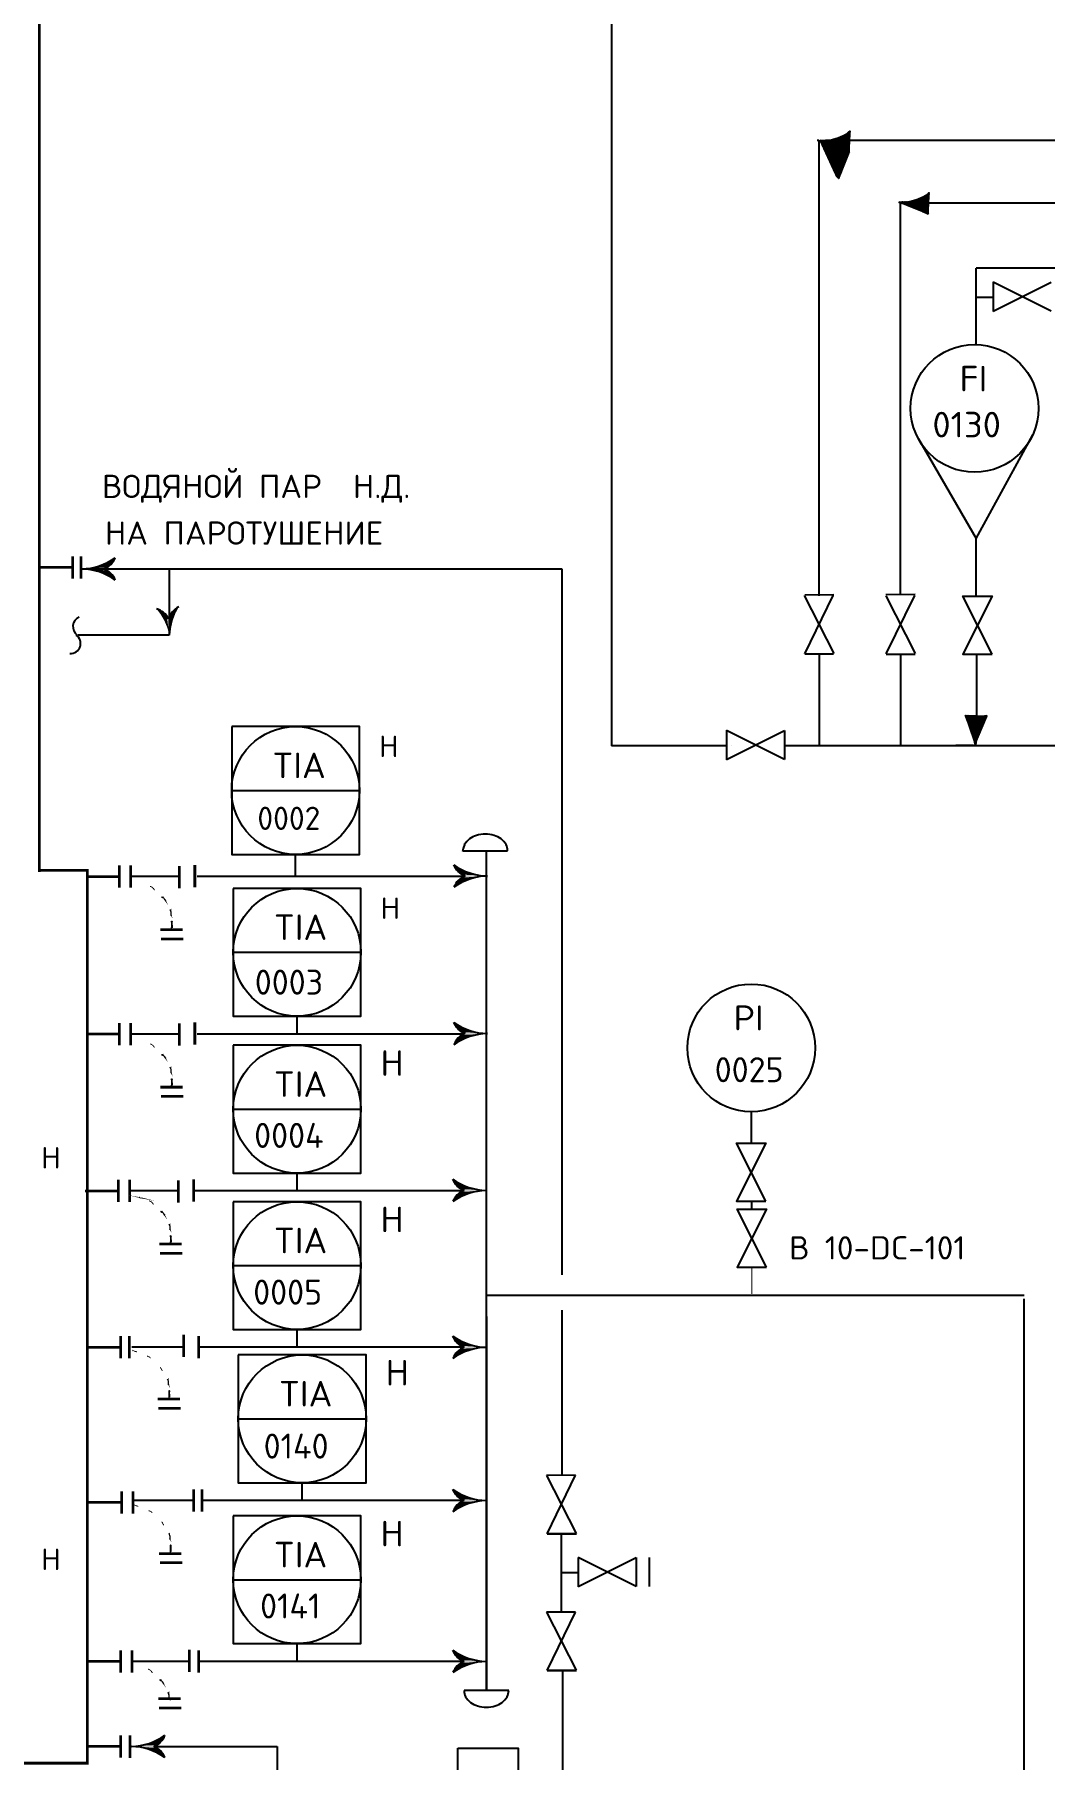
# Model space of a CAD drawing. Extents: x 270 to 589, y 86 to 206.
# Drawn here: x 318.61 to 324.26, y 95.84 to 105.5 of the extents above; entities that cross this region are included whole.
import ezdxf
from ezdxf.enums import TextEntityAlignment as Align

# ---------------------------------------------------------------- set-up
doc = ezdxf.new("R2010")
doc.units = 0
doc.header["$MEASUREMENT"] = 0
doc.linetypes.add('DASH', pattern=[0.15625, 0.09375, -0.0625])
doc.layers.get('0').update_dxf_attribs({"linetype": 'CONTINUOUS'})
for name, color, linetype in [('IN-ATTRIBS', 7, 'CONTINUOUS'), ('IN-EQUIPMENT', 7, 'CONTINUOUS'), ('IN-INST-TAP', 7, 'CONTINUOUS'), ('IN-MAJ-PROC', 3, 'CONTINUOUS'), ('IN-MIN-PROC', 7, 'CONTINUOUS')]:
    doc.layers.add(name, color=color, linetype=linetype)
doc.styles.add('S1', font='SIMPLEX.shx')
doc.styles.add('SIMPLEX', font='SIMPLEX')
pattern_1 = [(45, (252.38476198, 83.47014325), (-8.838834765e-05, 8.838834765e-05), [])]
pattern_2 = [(41.7724688, (301.40620764, 34.19282245), (8.327177307e-05, -9.322452365e-05), [])]
pattern_3 = [(41.7724688, (300.9640064, 34.53727237), (8.327177307e-05, -9.322452365e-05), [])]

msp = doc.modelspace()

# ---------------------------------------------------------------- hatches: boundary and pattern name
at = {"linetype": 'CONTINUOUS'}
h = msp.add_hatch(dxfattribs=at)
h.set_pattern_fill('ANSI31', color=5, scale=0.001, style=0)
h.set_pattern_definition(pattern_3)
edge = h.paths.add_edge_path()
edge.add_line((323.0076, 104.9019), (323.0285, 104.903))
edge.add_arc((323.0753, 105.0012), 0.1114, 289.52795, 336.27833)
edge.add_line((323.1716, 104.8359), (323.1405, 104.8526))
edge.add_line((323.1169, 104.8957), (323.13, 104.9047))
edge.add_line((323.1642, 104.849), (323.1716, 104.8359))
edge.add_line((323.1131, 104.6895), (323.1016, 104.6976))
edge.add_line((323.0281, 104.8963), (323.0076, 104.9019))
h = msp.add_hatch(dxfattribs=at)
h.set_pattern_fill('ANSI31', color=5, scale=0.001, style=0)
h.set_pattern_definition(pattern_3)
edge = h.paths.add_edge_path()
edge.add_line((323.1131, 104.6895), (323.1016, 104.6976))
edge.add_line((323.0281, 104.8963), (323.0076, 104.9019))
edge.add_line((323.1169, 104.8957), (323.13, 104.9047))
edge.add_arc((323.0753, 105.0012), 0.1114, 289.52795, 336.27833)
edge.add_line((323.1716, 104.8359), (323.1405, 104.8526))
h.paths.add_polyline_path([(323.0277, 104.9026), (323.1291, 104.9036), (323.1443, 104.9137), (323.0673, 104.9093)], flags=25)
h.paths.add_polyline_path([(323.0275, 104.896), (323.1285, 104.8876), (323.1429, 104.8765), (323.0664, 104.8865)], flags=24)
h.paths.add_polyline_path([(323.104, 104.8724), (323.1553, 104.8632), (323.1653, 104.848), (323.1396, 104.854)], flags=25)
h = msp.add_hatch(dxfattribs=at)
h.set_pattern_fill('ANSI31', color=5, scale=0.001, style=0)
h.set_pattern_definition(pattern_3)
edge = h.paths.add_edge_path()
edge.add_line((323.1169, 104.8957), (323.13, 104.9047))
edge.add_line((323.1131, 104.6895), (323.1016, 104.6976))
edge.add_line((323.0076, 104.9019), (323.0285, 104.903))
edge.add_line((323.0281, 104.8963), (323.0076, 104.9019))
edge.add_line((323.1716, 104.8359), (323.1405, 104.8526))
edge.add_line((323.1642, 104.849), (323.1716, 104.8359))
edge.add_arc((323.0753, 105.0012), 0.1114, 289.52795, 336.27833)
h.paths.add_polyline_path([(323.0277, 104.9026), (323.1291, 104.9036), (323.1443, 104.9137), (323.0673, 104.9093)], flags=25)
h.paths.add_polyline_path([(323.0275, 104.896), (323.1285, 104.8876), (323.1429, 104.8765), (323.0664, 104.8865)], flags=24)
h.paths.add_polyline_path([(323.1057, 104.9205), (323.1576, 104.926), (323.1687, 104.9404), (323.1426, 104.9363)], flags=24)
h.paths.add_polyline_path([(323.104, 104.8724), (323.1553, 104.8632), (323.1653, 104.848), (323.1396, 104.854)], flags=25)
h.paths.add_polyline_path([(323.0664, 104.8865), (323.1429, 104.8765), (323.1553, 104.8632), (323.104, 104.8724)], flags=25)
h.paths.add_polyline_path([(323.0673, 104.9093), (323.1443, 104.9137), (323.1576, 104.926), (323.1057, 104.9205)], flags=24)
h.paths.add_polyline_path([(323.1426, 104.9363), (323.1687, 104.9404), (323.1773, 104.9564)], flags=24)
h = msp.add_hatch(dxfattribs=at)
h.set_pattern_fill('ANSI31', color=5, scale=0.001, style=0)
h.set_pattern_definition(pattern_2)
edge = h.paths.add_edge_path()
edge.add_line((323.5591, 104.5513), (323.5722, 104.5602))
edge.add_line((323.5705, 104.5432), (323.5591, 104.5513))
edge.add_line((323.4498, 104.5575), (323.4707, 104.5585))
edge.add_line((323.4703, 104.5518), (323.4498, 104.5575))
edge.add_line((323.6138, 104.4915), (323.5827, 104.5082))
edge.add_line((323.6064, 104.5046), (323.6138, 104.4915))
edge.add_arc((323.5175, 104.6567), 0.1114, 289.52795, 336.27833)
h.paths.add_polyline_path([(323.4699, 104.5582), (323.5713, 104.5592), (323.5865, 104.5692), (323.5095, 104.5648)], flags=25)
h.paths.add_polyline_path([(323.4697, 104.5515), (323.5707, 104.5431), (323.5851, 104.532), (323.5086, 104.5421)], flags=24)
h.paths.add_polyline_path([(323.5479, 104.5761), (323.5998, 104.5816), (323.6109, 104.596), (323.5848, 104.5919)], flags=24)
h.paths.add_polyline_path([(323.5462, 104.528), (323.5975, 104.5187), (323.6075, 104.5036), (323.5818, 104.5096)], flags=25)
h.paths.add_polyline_path([(323.5086, 104.5421), (323.5851, 104.532), (323.5975, 104.5187), (323.5462, 104.528)], flags=25)
h.paths.add_polyline_path([(323.5095, 104.5648), (323.5865, 104.5692), (323.5998, 104.5816), (323.5479, 104.5761)], flags=24)
h.paths.add_polyline_path([(323.5848, 104.5919), (323.6109, 104.596), (323.6195, 104.6119)], flags=24)
h = msp.add_hatch(dxfattribs=at)
h.set_pattern_fill('ANSI31', color=5, scale=0.001, style=0)
h.set_pattern_definition(pattern_2)
edge = h.paths.add_edge_path()
edge.add_line((323.5705, 104.5432), (323.5591, 104.5513))
edge.add_line((323.4703, 104.5518), (323.4498, 104.5575))
edge.add_line((323.5591, 104.5513), (323.5722, 104.5602))
edge.add_arc((323.5175, 104.6567), 0.1114, 289.52795, 336.27833)
edge.add_line((323.6138, 104.4915), (323.5827, 104.5082))
h.paths.add_polyline_path([(323.4699, 104.5582), (323.5713, 104.5592), (323.5865, 104.5692), (323.5095, 104.5648)], flags=25)
h.paths.add_polyline_path([(323.4697, 104.5515), (323.5707, 104.5431), (323.5851, 104.532), (323.5086, 104.5421)], flags=24)
h.paths.add_polyline_path([(323.5462, 104.528), (323.5975, 104.5187), (323.6075, 104.5036), (323.5818, 104.5096)], flags=25)
h = msp.add_hatch(dxfattribs=at)
h.set_pattern_fill('ANSI31', color=5, scale=0.001, style=0)
h.set_pattern_definition(pattern_2)
edge = h.paths.add_edge_path()
edge.add_line((323.4498, 104.5575), (323.4707, 104.5585))
edge.add_arc((323.5175, 104.6567), 0.1114, 289.52795, 336.27833)
edge.add_line((323.6138, 104.4915), (323.5827, 104.5082))
edge.add_line((323.5591, 104.5513), (323.5722, 104.5602))
edge.add_line((323.6064, 104.5046), (323.6138, 104.4915))
edge.add_line((323.5705, 104.5432), (323.5591, 104.5513))
edge.add_line((323.4703, 104.5518), (323.4498, 104.5575))
h = msp.add_hatch(dxfattribs=at)
h.set_pattern_fill('ANSI31', color=5, scale=0.001, style=0)
h.set_pattern_definition(pattern_1)
edge = h.paths.add_edge_path()
edge.add_line((323.8789, 101.5171), (323.8811, 101.538))
edge.add_arc((323.9818, 101.5792), 0.1114, 110.49414, 157.24452)
edge.add_line((323.8222, 101.6847), (323.8371, 101.6526))
edge.add_line((323.8789, 101.6266), (323.8885, 101.6392))
edge.add_line((323.8349, 101.6765), (323.8222, 101.6847))
edge.add_line((323.8714, 101.6385), (323.8789, 101.6266))
edge.add_line((323.8744, 101.538), (323.8789, 101.5171))
h = msp.add_hatch(dxfattribs=at)
h.set_pattern_fill('ANSI31', color=5, scale=0.001, style=0)
h.set_pattern_definition(pattern_1)
edge = h.paths.add_edge_path()
edge.add_line((323.8714, 101.6385), (323.8789, 101.6266))
edge.add_line((323.8744, 101.538), (323.8789, 101.5171))
edge.add_line((323.8789, 101.6266), (323.8885, 101.6392))
edge.add_arc((323.9818, 101.5792), 0.1114, 110.49414, 157.24452)
edge.add_line((323.8222, 101.6847), (323.8371, 101.6526))
h.paths.add_polyline_path([(323.8807, 101.5372), (323.8874, 101.6384), (323.8983, 101.6529), (323.8896, 101.5763)], flags=25)
h.paths.add_polyline_path([(323.8741, 101.5373), (323.8714, 101.6387), (323.8611, 101.6537), (323.8668, 101.5768)], flags=24)
h.paths.add_polyline_path([(323.8549, 101.615), (323.8485, 101.6668), (323.8339, 101.6776), (323.8385, 101.6516)], flags=25)
h = msp.add_hatch(dxfattribs=at)
h.set_pattern_fill('ANSI31', color=5, scale=0.001, style=0)
h.set_pattern_definition(pattern_1)
edge = h.paths.add_edge_path()
edge.add_line((323.8789, 101.6266), (323.8885, 101.6392))
edge.add_line((323.8714, 101.6385), (323.8789, 101.6266))
edge.add_line((323.8789, 101.5171), (323.8811, 101.538))
edge.add_line((323.8744, 101.538), (323.8789, 101.5171))
edge.add_line((323.8222, 101.6847), (323.8371, 101.6526))
edge.add_line((323.8349, 101.6765), (323.8222, 101.6847))
edge.add_arc((323.9818, 101.5792), 0.1114, 110.49414, 157.24452)
h.paths.add_polyline_path([(323.8807, 101.5372), (323.8874, 101.6384), (323.8983, 101.6529), (323.8896, 101.5763)], flags=24)
h.paths.add_polyline_path([(323.8741, 101.5373), (323.8714, 101.6387), (323.8611, 101.6537), (323.8668, 101.5768)], flags=25)
h.paths.add_polyline_path([(323.903, 101.6141), (323.9114, 101.6655), (323.9264, 101.6758), (323.9208, 101.65)], flags=25)
h.paths.add_polyline_path([(323.8549, 101.615), (323.8485, 101.6668), (323.8339, 101.6776), (323.8385, 101.6516)], flags=25)
h.paths.add_polyline_path([(323.8668, 101.5768), (323.8611, 101.6537), (323.8485, 101.6668), (323.8549, 101.615)], flags=25)
h.paths.add_polyline_path([(323.8896, 101.5763), (323.8983, 101.6529), (323.9114, 101.6655), (323.903, 101.6141)], flags=25)
h.paths.add_polyline_path([(323.9208, 101.65), (323.9264, 101.6758), (323.9428, 101.6835)], flags=25)

# ---------------------------------------------------------------- linework, layer by layer
at = {"color": 5, "linetype": 'CONTINUOUS'}
for p, q in [((322.9913, 104.904), (323.0022, 104.904)), ((323.0038, 104.5028), (323.0038, 104.904)), ((323.0076, 104.9019), (323.0285, 104.903)), ((323.0281, 104.8963), (323.0076, 104.9019)), ((323.038, 104.904), (327.7617, 104.904)), ((323.1203, 104.8957), (323.1088, 104.9038)), ((323.1169, 104.8957), (323.13, 104.9047)), ((323.1716, 104.8359), (323.1405, 104.8526)), ((323.1642, 104.849), (323.1716, 104.8359)), ((323.4498, 104.5575), (323.4707, 104.5585)), ((323.4703, 104.5518), (323.4498, 104.5575)), ((323.4583, 103.5142), (323.4583, 104.5526)), ((323.494, 104.5526), (327.8453, 104.5526)), ((323.5591, 104.5513), (323.5722, 104.5602)), ((323.5705, 104.5432), (323.5591, 104.5513)), ((323.0038, 103.4768), (323.0038, 104.5028)), ((323.6138, 104.4915), (323.5827, 104.5082)), ((323.6064, 104.5046), (323.6138, 104.4915)), ((323.8809, 104.1894), (323.8976, 104.1894)), ((323.8809, 103.7609), (323.8809, 104.1887)), ((323.8976, 104.1894), (327.8453, 104.1894)), ((323.9737, 104.024), (323.8809, 104.024)), ((323.0038, 102.3538), (323.0038, 103.4768)), ((323.4583, 102.3581), (323.4583, 103.5142)), ((323.8813, 102.3554), (323.8813, 102.6754)), ((318.8772, 102.5051), (321.5632, 102.5051)), ((321.5632, 102.5051), (321.5632, 98.5545)), ((319.366, 102.4994), (319.366, 102.1353)), ((319.366, 102.1353), (318.857, 102.1353)), ((323.003, 102.0294), (323.003, 101.515)), ((323.4589, 102.0286), (323.4589, 101.515)), ((323.8851, 101.6242), (323.8851, 102.0286)), ((323.8222, 101.6847), (323.8371, 101.6526)), ((323.8349, 101.6765), (323.8222, 101.6847)), ((323.8714, 101.6385), (323.8789, 101.6266)), ((323.8789, 101.6266), (323.8885, 101.6392)), ((323.8744, 101.538), (323.8789, 101.5171)), ((323.8789, 101.5171), (323.8811, 101.538)), ((322.4845, 101.515), (321.8408, 101.515)), ((322.5143, 101.515), (322.5137, 101.515)), ((326.5141, 101.515), (322.8094, 101.515)), ((323.8671, 101.5162), (323.7681, 101.5162)), ((321.5632, 98.3576), (321.5632, 97.4328)), ((321.5595, 97.1079), (321.5592, 96.6679)), ((321.6521, 96.8879), (321.5593, 96.8879)), ((321.5662, 96.3429), (321.5662, 95.1566)), ((319.9709, 95.9169), (319.9709, 94.8964))]:
    msp.add_line(p, q, dxfattribs=at)
at = {"color": 2, "linetype": 'CONTINUOUS'}
for p, q in [((323.976, 104.1109), (323.976, 103.9451)), ((322.9223, 102.0294), (323.0831, 102.0294)), ((323.3787, 102.0286), (323.5395, 102.0286)), ((322.4845, 101.603), (322.4845, 101.4373)), ((321.4817, 97.1069), (321.6448, 97.1069)), ((321.6544, 96.9747), (321.6544, 96.809)), ((321.4817, 96.3419), (321.6448, 96.3419))]:
    msp.add_line(p, q, dxfattribs=at)
at = {"color": 7, "linetype": 'CONTINUOUS'}
for p, q in [((323.5582, 103.2335), (323.8813, 102.6754)), ((323.8813, 102.6754), (324.1979, 103.255))]:
    msp.add_line(p, q, dxfattribs=at)
at = {"linetype": 'CONTINUOUS'}
for p, q in [((319.716, 101.2653), (320.431, 101.2653)), ((319.7242, 100.3599), (320.4392, 100.3599)), ((319.7242, 99.482), (320.4392, 99.482)), ((319.7242, 98.607), (320.4392, 98.607)), ((319.7529, 97.7496), (320.4679, 97.7496)), ((319.7242, 96.8494), (320.4392, 96.8494))]:
    msp.add_line(p, q, dxfattribs=at)
at = {"color": 3, "linetype": 'CONTINUOUS'}
for p, q in [((321.0192, 100.9609), (321.0166, 100.9562)), ((321.0099, 100.9276), (321.0092, 100.9283)), ((321.0112, 100.9383), (321.0099, 100.9363)), ((321.0099, 100.9363), (321.0099, 100.9336)), ((321.0099, 100.9336), (321.0099, 100.9289)), ((321.0099, 100.9289), (321.0099, 100.9276)), ((321.0132, 100.9469), (321.0112, 100.9416)), ((321.0112, 100.9416), (321.0112, 100.9383)), ((321.0112, 100.9276), (321.2598, 100.9276)), ((321.0152, 100.9522), (321.0132, 100.9469)), ((321.0166, 100.9562), (321.0152, 100.9522)), ((321.0152, 100.9522), (321.0152, 100.9522)), ((321.0166, 100.9562), (321.0166, 100.9562)), ((321.1412, 98.5731), (321.1412, 100.9246)), ((321.1412, 96.2294), (321.1412, 98.5859)), ((324.1507, 90.9631), (324.1507, 98.4216))]:
    msp.add_line(p, q, dxfattribs=at)
at = {"color": 3}
for p, q in [((321.0099, 100.9279), (321.2599, 100.9279)), ((321.2662, 96.2294), (321.0162, 96.2294))]:
    msp.add_line(p, q, dxfattribs=at)
at = {"color": 6, "const_width": 0.015}
for points in [[(318.639, 102.5135), (318.8265, 102.5135)], [(318.8265, 102.576), (318.8265, 102.451)], [(318.8738, 102.576), (318.8738, 102.451)], [(318.9003, 100.7841), (319.0878, 100.7841)], [(319.0878, 100.8466), (319.0878, 100.7216)], [(318.9003, 99.9028), (319.0878, 99.9028)], [(319.0878, 99.9653), (319.0878, 99.8403)], [(318.8946, 99.0249), (319.0821, 99.0249)], [(319.0821, 99.0874), (319.0821, 98.9624)], [(319.0953, 98.2124), (319.0953, 98.0874)], [(318.9078, 98.1499), (319.0953, 98.1499)], [(318.9131, 97.2821), (319.1006, 97.2821)], [(319.1006, 97.3446), (319.1006, 97.2196)], [(319.0955, 96.4548), (319.0955, 96.3298)], [(318.908, 96.3923), (319.0955, 96.3923)], [(319.0956, 95.9794), (319.0956, 95.8544)], [(318.9081, 95.9169), (319.0956, 95.9169)]]:
    msp.add_lwpolyline(points, dxfattribs=at)
at = {"color": 2}
for points in [[(323.9705, 102.0286), (323.808, 102.3536), (323.9705, 102.3536), (323.808, 102.0286)], [(322.7041, 98.9675), (322.5416, 99.2925), (322.7041, 99.2925), (322.5416, 98.9675)], [(322.7077, 98.5981), (322.5452, 98.9231), (322.7077, 98.9231), (322.5452, 98.5981)], [(320.9816, 95.9065), (321.3196, 95.9065), (321.3196, 95.5685), (320.9816, 95.5685)]]:
    msp.add_lwpolyline(points, close=True, dxfattribs=at)
for points in [[(319.716, 101.6228), (319.716, 100.9078), (320.431, 100.9078), (320.431, 101.6228)], [(319.7242, 100.7174), (319.7242, 100.0024), (320.4392, 100.0024), (320.4392, 100.7174)], [(319.7242, 99.8395), (319.7242, 99.1245), (320.4392, 99.1245), (320.4392, 99.8395)], [(319.7242, 98.9645), (319.7242, 98.2495), (320.4392, 98.2495), (320.4392, 98.9645)], [(319.7529, 98.1071), (319.7529, 97.3921), (320.4679, 97.3921), (320.4679, 98.1071)], [(319.7242, 97.2069), (319.7242, 96.4919), (320.4392, 96.4919), (320.4392, 97.2069)]]:
    msp.add_lwpolyline(points, close=True)
at = {"color": 3}
for points in [[(321.2599, 100.9279, 0.126822), (321.2511, 100.9623, 0.10607), (321.2233, 100.9942, 0.085783), (321.1842, 101.0142, 0.075445), (321.1349, 101.0217, 0.075445), (321.0857, 101.0142, 0.085783), (321.0466, 100.9942, 0.10607), (321.0188, 100.9623, -0.062637), (321.0312, 100.9815, -0.062637)], [(321.0099, 100.9263, -0.004385), (321.0099, 100.9279)], [(321.0218, 100.7867, -0.206864), (320.9593, 100.8492, -0.206864)], [(321.1468, 100.7867, 0.150368), (320.9593, 100.7242, 0.150368)], [(321.0218, 100.7867, 0.206864), (320.9593, 100.7242, 0.206864)], [(321.0218, 99.9054, -0.206864), (320.9593, 99.9679, -0.206864)], [(321.1468, 99.9054, 0.150368), (320.9593, 99.8429, 0.150368)], [(321.0218, 99.9054, 0.206864), (320.9593, 99.8429, 0.206864)], [(321.0162, 99.0275, -0.206864), (320.9537, 99.09, -0.206864)], [(321.1412, 99.0275, 0.150368), (320.9537, 98.965, 0.150368)], [(321.0162, 99.0275, 0.206864), (320.9537, 98.965, 0.206864)], [(321.0162, 98.1499, -0.206864), (320.9537, 98.2124, -0.206864)], [(321.1412, 98.1499, 0.150368), (320.9537, 98.0874, 0.150368)], [(321.0162, 98.1499, 0.206864), (320.9537, 98.0874, 0.206864)], [(321.0162, 97.2925, -0.206864), (320.9537, 97.355, -0.206864)], [(321.1412, 97.2925, 0.150368), (320.9537, 97.23, 0.150368)], [(321.0162, 97.2925, 0.206864), (320.9537, 97.23, 0.206864)], [(321.0162, 96.3923, -0.206864), (320.9537, 96.4548, -0.206864)], [(321.1412, 96.3923, 0.150368), (320.9537, 96.3298, 0.150368)], [(321.0162, 96.3923, 0.206864), (320.9537, 96.3298, 0.206864)], [(321.0162, 96.2294, 0.126822), (321.0251, 96.195, 0.10607), (321.0528, 96.1631, 0.085783), (321.0919, 96.1431, 0.075445), (321.1412, 96.1356, 0.075445), (321.1905, 96.1431, 0.085783), (321.2296, 96.1631, 0.10607), (321.2573, 96.195, 0.126822), (321.2662, 96.2294, 0.126822)]]:
    msp.add_lwpolyline(points, format="xyb", dxfattribs=at)
at = {"color": 5, "linetype": 'DASH', "const_width": 0.005}
for points in [[(319.2597, 100.7285), (319.2608, 100.7285), (319.2641, 100.7274), (319.2663, 100.7263), (319.2708, 100.724), (319.2741, 100.7207), (319.2764, 100.7185), (319.2786, 100.7174), (319.2797, 100.714), (319.282, 100.7129), (319.2831, 100.7096), (319.2842, 100.7096), (319.2853, 100.7096)], [(319.3288, 100.6683), (319.3321, 100.6706), (319.3332, 100.6683), (319.3355, 100.6639), (319.3377, 100.6594), (319.3399, 100.6561), (319.3433, 100.6528), (319.3444, 100.6505), (319.3466, 100.6472), (319.3477, 100.645), (319.3399, 100.655), (319.3355, 100.6639), (319.3299, 100.6639), (319.3288, 100.665), (319.3277, 100.6661), (319.3254, 100.6661), (319.3254, 100.6695), (319.3321, 100.6672), (319.3355, 100.665), (319.3388, 100.6617), (319.3399, 100.6594), (319.3421, 100.6572), (319.3455, 100.6528), (319.3477, 100.6505), (319.3488, 100.6483)], [(319.3689, 100.5982), (319.3711, 100.5948), (319.3745, 100.5915), (319.3767, 100.5893), (319.3778, 100.5859), (319.3778, 100.5837), (319.3778, 100.5792), (319.3778, 100.5748), (319.3778, 100.5714), (319.3778, 100.5681), (319.3789, 100.5659), (319.3734, 100.5926), (319.3745, 100.5971), (319.3756, 100.5982), (319.3756, 100.5703), (319.3767, 100.567), (319.3722, 100.5681)], [(319.2597, 99.8472), (319.2608, 99.8472), (319.2641, 99.8461), (319.2663, 99.845), (319.2708, 99.8427), (319.2741, 99.8394), (319.2764, 99.8372), (319.2786, 99.8361), (319.2797, 99.8327), (319.282, 99.8316), (319.2831, 99.8283), (319.2842, 99.8283), (319.2853, 99.8283)], [(319.3288, 99.7871), (319.3321, 99.7893), (319.3332, 99.7871), (319.3355, 99.7826), (319.3377, 99.7781), (319.3399, 99.7748), (319.3433, 99.7715), (319.3444, 99.7692), (319.3466, 99.7659), (319.3477, 99.7637), (319.3399, 99.7737), (319.3355, 99.7826), (319.3299, 99.7826), (319.3288, 99.7837), (319.3277, 99.7848), (319.3254, 99.7848), (319.3254, 99.7882), (319.3321, 99.7859), (319.3355, 99.7837), (319.3388, 99.7804), (319.3399, 99.7781), (319.3421, 99.7759), (319.3455, 99.7715), (319.3477, 99.7692), (319.3488, 99.767)], [(319.3689, 99.7169), (319.3711, 99.7135), (319.3745, 99.7102), (319.3767, 99.708), (319.3778, 99.7046), (319.3778, 99.7024), (319.3778, 99.6979), (319.3778, 99.6935), (319.3778, 99.6901), (319.3778, 99.6868), (319.3789, 99.6846), (319.3734, 99.7113), (319.3745, 99.7158), (319.3756, 99.7169), (319.3756, 99.689), (319.3767, 99.6857), (319.3722, 99.6868)], [(319.3778, 99.6534), (319.3778, 99.6478), (319.3789, 99.6422), (319.3789, 99.6367), (319.3789, 99.63), (319.3789, 99.6255), (319.3789, 99.6222), (319.3789, 99.62), (319.3789, 99.6177), (319.3789, 99.6155), (319.3756, 99.6155), (319.3756, 99.6155), (319.3812, 99.6155), (319.3823, 99.6166), (319.3823, 99.62), (319.3823, 99.6244), (319.3823, 99.6289), (319.3823, 99.63), (319.3823, 99.6356), (319.3823, 99.6367), (319.3812, 99.6411), (319.3812, 99.6456), (319.3834, 99.6445), (319.3834, 99.6445), (319.3834, 99.6434), (319.3834, 99.6456), (319.3823, 99.6467), (319.3823, 99.65), (319.3823, 99.6523), (319.3823, 99.6523), (319.3845, 99.65), (319.3834, 99.6389), (319.3845, 99.6289), (319.3845, 99.6211), (319.3845, 99.6166), (319.3845, 99.6166), (319.3845, 99.6155)], [(319.1961, 98.9905), (319.2061, 98.9849), (319.2094, 98.986), (319.2139, 98.9849), (319.2016, 98.9871), (319.1994, 98.9893), (319.1983, 98.9905), (319.1972, 98.9916)], [(319.254, 98.9693), (319.2551, 98.9693), (319.2585, 98.9682), (319.2607, 98.9671), (319.2652, 98.9648), (319.2685, 98.9615), (319.2707, 98.9593), (319.273, 98.9582), (319.2741, 98.9548), (319.2763, 98.9537), (319.2774, 98.9504), (319.2785, 98.9504), (319.2797, 98.9504)], [(319.3231, 98.9091), (319.3265, 98.9114), (319.3276, 98.9091), (319.3298, 98.9047), (319.3321, 98.9002), (319.3343, 98.8969), (319.3376, 98.8936), (319.3387, 98.8913), (319.341, 98.888), (319.3421, 98.8858), (319.3343, 98.8958), (319.3298, 98.9047), (319.3242, 98.9047), (319.3231, 98.9058), (319.322, 98.9069), (319.3198, 98.9069), (319.3198, 98.9103), (319.3265, 98.908), (319.3298, 98.9058), (319.3332, 98.9025), (319.3343, 98.9002), (319.3365, 98.898), (319.3399, 98.8936), (319.3421, 98.8913), (319.3432, 98.8891)], [(319.3633, 98.839), (319.3655, 98.8356), (319.3688, 98.8323), (319.3711, 98.8301), (319.3722, 98.8267), (319.3722, 98.8245), (319.3722, 98.82), (319.3722, 98.8156), (319.3722, 98.8122), (319.3722, 98.8089), (319.3733, 98.8067), (319.3677, 98.8334), (319.3688, 98.8379), (319.37, 98.839), (319.37, 98.8111), (319.3711, 98.8078), (319.3666, 98.8089)], [(319.1651, 98.129), (319.1634, 98.1316), (319.1747, 98.1272), (319.18, 98.1264), (319.1835, 98.1246), (319.1861, 98.1246)], [(319.2439, 98.1028), (319.2465, 98.0984), (319.2482, 98.0984), (319.2561, 98.0958), (319.2579, 98.0931), (319.2596, 98.0914), (319.2614, 98.0905), (319.2631, 98.0905)], [(319.3156, 98.0381), (319.3174, 98.0372), (319.32, 98.0319), (319.3209, 98.0319), (319.3226, 98.0276), (319.3244, 98.025), (319.3252, 98.0232), (319.327, 98.0206), (319.3279, 98.0188), (319.3287, 98.018)], [(319.3542, 97.9719), (319.3565, 97.9685), (319.3598, 97.9652), (319.362, 97.9629), (319.3632, 97.9596), (319.3632, 97.9574), (319.3632, 97.9529), (319.3632, 97.9485), (319.3632, 97.9451), (319.3632, 97.9418), (319.3643, 97.9395), (319.3587, 97.9663), (319.3598, 97.9707), (319.3609, 97.9719), (319.3609, 97.944), (319.362, 97.9407), (319.3576, 97.9418)], [(319.3632, 97.9084), (319.3632, 97.9028), (319.3643, 97.8972), (319.3643, 97.8917), (319.3643, 97.885), (319.3643, 97.8805), (319.3643, 97.8772), (319.3643, 97.8749), (319.3643, 97.8727), (319.3643, 97.8705), (319.3609, 97.8705), (319.3609, 97.8705), (319.3665, 97.8705), (319.3676, 97.8716), (319.3676, 97.8749), (319.3676, 97.8794), (319.3676, 97.8839), (319.3676, 97.885), (319.3676, 97.8905), (319.3676, 97.8917), (319.3665, 97.8961), (319.3665, 97.9006), (319.3687, 97.8995), (319.3687, 97.8995), (319.3687, 97.8983), (319.3687, 97.9006), (319.3676, 97.9017), (319.3676, 97.905), (319.3676, 97.9072), (319.3676, 97.9072), (319.3699, 97.905), (319.3687, 97.8939), (319.3699, 97.8839), (319.3699, 97.8761), (319.3699, 97.8716), (319.3699, 97.8716), (319.3699, 97.8705)], [(319.1733, 97.2646), (319.1716, 97.2672), (319.1829, 97.2629), (319.1882, 97.262), (319.1917, 97.2603), (319.1943, 97.2603)], [(319.2521, 97.2384), (319.2547, 97.234), (319.2564, 97.234), (319.2643, 97.2314), (319.2661, 97.2288), (319.2678, 97.227), (319.2696, 97.2262), (319.2713, 97.2262)], [(319.3238, 97.1737), (319.3256, 97.1728), (319.3282, 97.1676), (319.3291, 97.1676), (319.3308, 97.1632), (319.3326, 97.1606), (319.3334, 97.1588), (319.3352, 97.1562), (319.3361, 97.1545), (319.3369, 97.1536)], [(319.3624, 97.1075), (319.3647, 97.1041), (319.368, 97.1008), (319.3702, 97.0986), (319.3714, 97.0952), (319.3714, 97.093), (319.3714, 97.0885), (319.3714, 97.0841), (319.3714, 97.0808), (319.3714, 97.0774), (319.3725, 97.0752), (319.3669, 97.1019), (319.368, 97.1064), (319.3691, 97.1075), (319.3691, 97.0796), (319.3702, 97.0763), (319.3658, 97.0774)], [(319.3714, 97.044), (319.3714, 97.0384), (319.3725, 97.0329), (319.3725, 97.0273), (319.3725, 97.0206), (319.3725, 97.0161), (319.3725, 97.0128), (319.3725, 97.0106), (319.3725, 97.0084), (319.3725, 97.0061), (319.3691, 97.0061), (319.3691, 97.0061), (319.3747, 97.0061), (319.3758, 97.0072), (319.3758, 97.0106), (319.3758, 97.015), (319.3758, 97.0195), (319.3758, 97.0206), (319.3758, 97.0262), (319.3758, 97.0273), (319.3747, 97.0317), (319.3747, 97.0362), (319.3769, 97.0351), (319.3769, 97.0351), (319.3769, 97.034), (319.3769, 97.0362), (319.3758, 97.0373), (319.3758, 97.0407), (319.3758, 97.0429), (319.3758, 97.0429), (319.378, 97.0407), (319.3769, 97.0295), (319.378, 97.0195), (319.378, 97.0117), (319.378, 97.0072), (319.378, 97.0072), (319.378, 97.0061)], [(319.2479, 96.3489), (319.249, 96.3489), (319.2524, 96.3478), (319.2546, 96.3467), (319.2591, 96.3445), (319.2624, 96.3411), (319.2646, 96.3389), (319.2669, 96.3378), (319.268, 96.3344), (319.2702, 96.3333), (319.2713, 96.33), (319.2724, 96.33), (319.2735, 96.33)], [(319.317, 96.2888), (319.3204, 96.291), (319.3215, 96.2888), (319.3237, 96.2843), (319.3259, 96.2799), (319.3282, 96.2765), (319.3315, 96.2732), (319.3326, 96.2709), (319.3349, 96.2676), (319.336, 96.2654), (319.3282, 96.2754), (319.3237, 96.2843), (319.3181, 96.2843), (319.317, 96.2854), (319.3159, 96.2865), (319.3137, 96.2865), (319.3137, 96.2899), (319.3204, 96.2877), (319.3237, 96.2854), (319.3271, 96.2821), (319.3282, 96.2799), (319.3304, 96.2776), (319.3337, 96.2732), (319.336, 96.2709), (319.3371, 96.2687)], [(319.3571, 96.2186), (319.3594, 96.2153), (319.3627, 96.2119), (319.365, 96.2097), (319.3661, 96.2063), (319.3661, 96.2041), (319.3661, 96.1997), (319.3661, 96.1952), (319.3661, 96.1919), (319.3661, 96.1885), (319.3672, 96.1863), (319.3616, 96.213), (319.3627, 96.2175), (319.3638, 96.2186), (319.3638, 96.1908), (319.365, 96.1874), (319.3605, 96.1885)]]:
    msp.add_lwpolyline(points, dxfattribs=at)
at = {"color": 3, "linetype": 'DASH', "const_width": 0.005}
for points in [[(319.3778, 100.5347), (319.3778, 100.5291), (319.3789, 100.5235), (319.3789, 100.518), (319.3789, 100.5113), (319.3789, 100.5068), (319.3789, 100.5035), (319.3789, 100.5013), (319.3789, 100.499), (319.3789, 100.4968), (319.3756, 100.4968), (319.3756, 100.4968), (319.3812, 100.4968), (319.3823, 100.4979), (319.3823, 100.5013), (319.3823, 100.5057), (319.3823, 100.5102), (319.3823, 100.5113), (319.3823, 100.5169), (319.3823, 100.518), (319.3812, 100.5224), (319.3812, 100.5269), (319.3834, 100.5258), (319.3834, 100.5258), (319.3834, 100.5247), (319.3834, 100.5269), (319.3823, 100.528), (319.3823, 100.5313), (319.3823, 100.5336), (319.3823, 100.5336), (319.3845, 100.5313), (319.3834, 100.5202), (319.3845, 100.5102), (319.3845, 100.5024), (319.3845, 100.4979), (319.3845, 100.4979), (319.3845, 100.4968)], [(319.3722, 98.7755), (319.3722, 98.7699), (319.3733, 98.7643), (319.3733, 98.7588), (319.3733, 98.7521), (319.3733, 98.7476), (319.3733, 98.7443), (319.3733, 98.7421), (319.3733, 98.7398), (319.3733, 98.7376), (319.37, 98.7376), (319.37, 98.7376), (319.3755, 98.7376), (319.3766, 98.7387), (319.3766, 98.7421), (319.3766, 98.7465), (319.3766, 98.751), (319.3766, 98.7521), (319.3766, 98.7577), (319.3766, 98.7588), (319.3755, 98.7632), (319.3755, 98.7677), (319.3778, 98.7666), (319.3778, 98.7666), (319.3778, 98.7655), (319.3778, 98.7677), (319.3766, 98.7688), (319.3766, 98.7721), (319.3766, 98.7744), (319.3766, 98.7744), (319.3789, 98.7721), (319.3778, 98.761), (319.3789, 98.751), (319.3789, 98.7432), (319.3789, 98.7387), (319.3789, 98.7387), (319.3789, 98.7376)]]:
    msp.add_lwpolyline(points, dxfattribs=at)
for centre in [(323.8727, 103.4035), (320.0735, 101.2653), (320.0817, 100.3599), (322.6234, 99.825), (320.0817, 99.482), (320.0817, 98.607), (320.1104, 97.7496), (320.0817, 96.8494)]:
    msp.add_circle(centre, 0.3575)
at = {"color": 5}
for centre, radius, start, end in [((323.0753, 105.0012), 0.1114, 289.52795, 336.27833), ((323.5175, 104.6567), 0.1114, 289.52795, 336.27833), ((318.8694, 102.8411), 0.336, 271.33222, 305.53768), ((318.8694, 102.1692), 0.336, 54.46232, 88.66778), ((318.9611, 102.6087), 0.1114, 291.62481, 338.37519), ((318.9611, 102.4016), 0.1114, 21.62481, 68.37519), ((319.263, 102.1756), 0.1114, 26.41759, 73.16796), ((319.4694, 102.1929), 0.1114, 116.41759, 163.16796), ((323.9818, 101.5792), 0.1114, 110.49414, 157.24452), ((319.1473, 96.2527), 0.336, 271.33222, 305.53768), ((319.2391, 96.0203), 0.1114, 291.62481, 338.37519), ((319.1473, 95.5808), 0.336, 54.46232, 88.66778), ((319.2391, 95.8132), 0.1114, 21.62481, 68.37519)]:
    msp.add_arc(centre, radius, start, end, dxfattribs=at)
at = {"color": 5, "linetype": 'CONTINUOUS'}
for centre, radius, start, end in [((318.886, 102.1822), 0.0583, 114.2417, 233.48172), ((318.8137, 102.0881), 0.0569, 267.08725, 56.01496)]:
    msp.add_arc(centre, radius, start, end, dxfattribs=at)
at = {"color": 3}
for centre in [(321.1546, 101.1226), (321.1546, 100.2413), (321.149, 99.3634), (321.149, 98.4859), (321.149, 97.6284), (321.149, 96.7282)]:
    msp.add_arc(centre, 0.336, 234.46232, 268.66778, dxfattribs=at)
at = {"color": 5}
for points in [[(323.0673, 104.9093), (323.1443, 104.9137), (323.1057, 104.9205), (323.1576, 104.926)], [(323.1057, 104.9205), (323.1576, 104.926), (323.1426, 104.9363), (323.1687, 104.9404)], [(323.1426, 104.9363), (323.1687, 104.9404), (323.1773, 104.9564)], [(323.0275, 104.896), (323.1285, 104.8876), (323.0664, 104.8865), (323.1429, 104.8765)], [(323.0277, 104.9026), (323.1291, 104.9036), (323.0673, 104.9093), (323.1443, 104.9137)], [(323.0664, 104.8865), (323.1429, 104.8765), (323.104, 104.8724), (323.1553, 104.8632)], [(323.104, 104.8724), (323.1553, 104.8632), (323.1396, 104.854), (323.1653, 104.848)], [(323.4697, 104.5515), (323.5707, 104.5431), (323.5086, 104.5421), (323.5851, 104.532)], [(323.4699, 104.5582), (323.5713, 104.5592), (323.5095, 104.5648), (323.5865, 104.5692)], [(323.5086, 104.5421), (323.5851, 104.532), (323.5462, 104.528), (323.5975, 104.5187)], [(323.5095, 104.5648), (323.5865, 104.5692), (323.5479, 104.5761), (323.5998, 104.5816)], [(323.5462, 104.528), (323.5975, 104.5187), (323.5818, 104.5096), (323.6075, 104.5036)], [(323.5479, 104.5761), (323.5998, 104.5816), (323.5848, 104.5919), (323.6109, 104.596)], [(323.5848, 104.5919), (323.6109, 104.596), (323.6195, 104.6119)], [(318.8772, 102.5051), (319.0022, 102.5051), (318.9171, 102.5085), (319.0184, 102.5132)], [(318.8772, 102.5051), (319.0022, 102.5051), (318.9171, 102.5018), (319.0184, 102.4971)], [(318.9171, 102.5085), (319.0184, 102.5132), (318.9564, 102.5165), (319.0332, 102.5238)], [(318.9171, 102.5018), (319.0184, 102.4971), (318.9564, 102.4938), (319.0332, 102.4865)], [(318.9564, 102.5165), (319.0332, 102.5238), (318.9944, 102.5292), (319.046, 102.5366)], [(318.9944, 102.5292), (319.046, 102.5366), (319.0307, 102.5463), (319.0566, 102.5514)], [(319.0307, 102.5463), (319.0566, 102.5514), (319.0647, 102.5676)], [(318.9564, 102.4938), (319.0332, 102.4865), (318.9944, 102.4811), (319.046, 102.4737)], [(318.9944, 102.4811), (319.046, 102.4737), (319.0307, 102.4639), (319.0566, 102.4589)], [(319.0307, 102.4639), (319.0566, 102.4589), (319.0647, 102.4426)], [(319.3193, 102.2502), (319.3121, 102.2756), (319.2952, 102.2822)], [(319.3394, 102.2155), (319.3277, 102.2663), (319.3193, 102.2502), (319.3121, 102.2756)], [(319.3552, 102.1786), (319.3416, 102.2545), (319.3394, 102.2155), (319.3277, 102.2663)], [(319.3665, 102.1402), (319.3534, 102.2407), (319.3552, 102.1786), (319.3416, 102.2545)], [(319.3732, 102.1407), (319.3694, 102.2421), (319.3779, 102.1805), (319.3787, 102.2577)], [(319.3779, 102.1805), (319.3787, 102.2577), (319.3874, 102.2195), (319.3904, 102.2715)], [(319.3874, 102.2195), (319.3904, 102.2715), (319.4014, 102.2571), (319.4043, 102.2833)], [(319.4014, 102.2571), (319.4043, 102.2833), (319.4198, 102.2927)], [(323.8549, 101.615), (323.8485, 101.6668), (323.8385, 101.6516), (323.8339, 101.6776)], [(323.8668, 101.5768), (323.8611, 101.6537), (323.8549, 101.615), (323.8485, 101.6668)], [(323.8741, 101.5373), (323.8714, 101.6387), (323.8668, 101.5768), (323.8611, 101.6537)], [(323.8807, 101.5372), (323.8874, 101.6384), (323.8896, 101.5763), (323.8983, 101.6529)], [(323.8896, 101.5763), (323.8983, 101.6529), (323.903, 101.6141), (323.9114, 101.6655)], [(323.903, 101.6141), (323.9114, 101.6655), (323.9208, 101.65), (323.9264, 101.6758)], [(323.9208, 101.65), (323.9264, 101.6758), (323.9428, 101.6835)], [(319.2344, 95.9282), (319.3112, 95.9354), (319.2724, 95.9408), (319.324, 95.9483)], [(319.2724, 95.9408), (319.324, 95.9483), (319.3087, 95.958), (319.3346, 95.963)], [(319.3087, 95.958), (319.3346, 95.963), (319.3426, 95.9793)], [(319.1551, 95.9168), (319.2801, 95.9168), (319.1951, 95.9201), (319.2964, 95.9248)], [(319.1551, 95.9168), (319.2801, 95.9168), (319.1951, 95.9135), (319.2964, 95.9087)], [(319.1951, 95.9201), (319.2964, 95.9248), (319.2344, 95.9282), (319.3112, 95.9354)], [(319.1951, 95.9135), (319.2964, 95.9087), (319.2344, 95.9054), (319.3112, 95.8982)], [(319.2344, 95.9054), (319.3112, 95.8982), (319.2724, 95.8927), (319.324, 95.8853)], [(319.2724, 95.8927), (319.324, 95.8853), (319.3087, 95.8756), (319.3346, 95.8706)], [(319.3087, 95.8756), (319.3346, 95.8706), (319.3426, 95.8543)]]:
    msp.add_solid(points, dxfattribs=at)
at = {"color": 3}
for points in [[(320.9933, 100.8279), (320.9674, 100.8329), (320.9593, 100.8492)], [(321.0296, 100.8107), (320.978, 100.8181), (320.9933, 100.8279), (320.9674, 100.8329)], [(321.0676, 100.7981), (320.9908, 100.8053), (321.0296, 100.8107), (320.978, 100.8181)], [(321.0676, 100.7753), (320.9908, 100.768), (321.0296, 100.7626), (320.978, 100.7552)], [(321.1069, 100.79), (321.0056, 100.7947), (321.0676, 100.7981), (320.9908, 100.8053)], [(321.1069, 100.7834), (321.0056, 100.7786), (321.0676, 100.7753), (320.9908, 100.768)], [(321.1468, 100.7867), (321.0218, 100.7867), (321.1069, 100.79), (321.0056, 100.7947)], [(321.1468, 100.7867), (321.0218, 100.7867), (321.1069, 100.7834), (321.0056, 100.7786)], [(320.9933, 100.7455), (320.9674, 100.7405), (320.9593, 100.7242)], [(321.0296, 100.7626), (320.978, 100.7552), (320.9933, 100.7455), (320.9674, 100.7405)], [(320.9933, 99.9466), (320.9674, 99.9516), (320.9593, 99.9679)], [(321.0296, 99.9294), (320.978, 99.9368), (320.9933, 99.9466), (320.9674, 99.9516)], [(321.0676, 99.9168), (320.9908, 99.924), (321.0296, 99.9294), (320.978, 99.9368)], [(321.1069, 99.9087), (321.0056, 99.9134), (321.0676, 99.9168), (320.9908, 99.924)], [(321.1069, 99.9021), (321.0056, 99.8973), (321.0676, 99.894), (320.9908, 99.8868)], [(321.1468, 99.9054), (321.0218, 99.9054), (321.1069, 99.9087), (321.0056, 99.9134)], [(321.1468, 99.9054), (321.0218, 99.9054), (321.1069, 99.9021), (321.0056, 99.8973)], [(320.9933, 99.8642), (320.9674, 99.8592), (320.9593, 99.8429)], [(321.0296, 99.8813), (320.978, 99.8739), (320.9933, 99.8642), (320.9674, 99.8592)], [(321.0676, 99.894), (320.9908, 99.8868), (321.0296, 99.8813), (320.978, 99.8739)], [(320.9877, 99.0687), (320.9617, 99.0737), (320.9537, 99.09)], [(321.0239, 99.0515), (320.9723, 99.0589), (320.9877, 99.0687), (320.9617, 99.0737)], [(321.062, 99.0389), (320.9852, 99.0461), (321.0239, 99.0515), (320.9723, 99.0589)], [(321.1012, 99.0308), (320.9999, 99.0355), (321.062, 99.0389), (320.9852, 99.0461)], [(321.1412, 99.0275), (321.0162, 99.0275), (321.1012, 99.0308), (320.9999, 99.0355)], [(321.1412, 99.0275), (321.0162, 99.0275), (321.1012, 99.0242), (320.9999, 99.0194)], [(320.9877, 98.9863), (320.9617, 98.9813), (320.9537, 98.965)], [(321.0239, 99.0034), (320.9723, 98.996), (320.9877, 98.9863), (320.9617, 98.9813)], [(321.062, 99.0161), (320.9852, 99.0088), (321.0239, 99.0034), (320.9723, 98.996)], [(321.1012, 99.0242), (320.9999, 99.0194), (321.062, 99.0161), (320.9852, 99.0088)], [(320.9877, 98.1911), (320.9617, 98.1961), (320.9537, 98.2124)], [(321.0239, 98.174), (320.9723, 98.1814), (320.9877, 98.1911), (320.9617, 98.1961)], [(321.062, 98.1613), (320.9852, 98.1686), (321.0239, 98.174), (320.9723, 98.1814)], [(321.1012, 98.1532), (320.9999, 98.158), (321.062, 98.1613), (320.9852, 98.1686)], [(321.1412, 98.1499), (321.0162, 98.1499), (321.1012, 98.1532), (320.9999, 98.158)], [(320.9877, 98.1087), (320.9617, 98.1037), (320.9537, 98.0874)], [(321.0239, 98.1259), (320.9723, 98.1185), (320.9877, 98.1087), (320.9617, 98.1037)], [(321.062, 98.1385), (320.9852, 98.1313), (321.0239, 98.1259), (320.9723, 98.1185)], [(321.1012, 98.1466), (320.9999, 98.1419), (321.062, 98.1385), (320.9852, 98.1313)], [(321.1412, 98.1499), (321.0162, 98.1499), (321.1012, 98.1466), (320.9999, 98.1419)], [(320.9877, 97.3337), (320.9617, 97.3387), (320.9537, 97.355)], [(321.0239, 97.3166), (320.9723, 97.324), (320.9877, 97.3337), (320.9617, 97.3387)], [(321.062, 97.3039), (320.9852, 97.3111), (321.0239, 97.3166), (320.9723, 97.324)], [(321.1012, 97.2958), (320.9999, 97.3005), (321.062, 97.3039), (320.9852, 97.3111)], [(321.1012, 97.2892), (320.9999, 97.2844), (321.062, 97.2811), (320.9852, 97.2739)], [(321.1412, 97.2925), (321.0162, 97.2925), (321.1012, 97.2958), (320.9999, 97.3005)], [(321.1412, 97.2925), (321.0162, 97.2925), (321.1012, 97.2892), (320.9999, 97.2844)], [(320.9877, 97.2513), (320.9617, 97.2463), (320.9537, 97.23)], [(321.0239, 97.2684), (320.9723, 97.261), (320.9877, 97.2513), (320.9617, 97.2463)], [(321.062, 97.2811), (320.9852, 97.2739), (321.0239, 97.2684), (320.9723, 97.261)], [(320.9877, 96.4334), (320.9617, 96.4385), (320.9537, 96.4548)], [(321.0239, 96.4163), (320.9723, 96.4237), (320.9877, 96.4334), (320.9617, 96.4385)], [(321.062, 96.4036), (320.9852, 96.4109), (321.0239, 96.4163), (320.9723, 96.4237)], [(320.9877, 96.3511), (320.9617, 96.346), (320.9537, 96.3298)], [(321.0239, 96.3682), (320.9723, 96.3608), (320.9877, 96.3511), (320.9617, 96.346)], [(321.062, 96.3809), (320.9852, 96.3736), (321.0239, 96.3682), (320.9723, 96.3608)], [(321.1012, 96.3956), (320.9999, 96.4003), (321.062, 96.4036), (320.9852, 96.4109)], [(321.1012, 96.3889), (320.9999, 96.3842), (321.062, 96.3809), (320.9852, 96.3736)], [(321.1412, 96.3923), (321.0162, 96.3923), (321.1012, 96.3956), (320.9999, 96.4003)], [(321.1412, 96.3923), (321.0162, 96.3923), (321.1012, 96.3889), (320.9999, 96.3842)]]:
    msp.add_solid(points, dxfattribs=at)
at = {"layer": 'IN-EQUIPMENT', "color": 6, "const_width": 0.015}
for points in [[(318.6407, 111.0361), (318.6407, 100.8091)], [(318.9077, 100.8146), (318.9081, 95.8231), (316.5157, 95.8231)], [(318.6449, 100.8181), (318.9077, 100.8181), (318.9077, 100.8041)]]:
    msp.add_lwpolyline(points, dxfattribs=at)
at = {"layer": 'IN-EQUIPMENT', "color": 3, "const_width": 0.015}
for points in [[(319.1503, 100.8466), (319.1503, 100.7216)], [(319.4236, 100.8438), (319.4236, 100.7188)], [(319.5099, 100.8492), (319.5099, 100.7242)], [(319.3167, 100.4867), (319.4417, 100.4867)], [(319.3207, 100.435), (319.4457, 100.435)], [(319.1503, 99.9653), (319.1503, 99.8403)], [(319.4236, 99.9625), (319.4236, 99.8375)], [(319.5099, 99.9679), (319.5099, 99.8429)], [(319.1446, 99.0874), (319.1446, 98.9624)], [(319.4179, 99.0846), (319.4179, 98.9596)], [(319.5042, 99.09), (319.5042, 98.965)], [(319.3111, 98.7275), (319.4361, 98.7275)], [(319.3151, 98.6758), (319.4401, 98.6758)], [(319.1436, 98.2124), (319.1436, 98.0874)], [(319.4482, 98.2206), (319.4482, 98.0956)], [(319.5305, 98.2124), (319.5305, 98.0874)], [(319.3021, 97.8603), (319.4271, 97.8603)], [(319.3061, 97.8086), (319.4311, 97.8086)], [(319.1633, 97.3436), (319.1633, 97.2186)], [(319.5033, 97.355), (319.5033, 97.23)], [(319.5501, 97.355), (319.5501, 97.23)], [(319.3102, 96.996), (319.4352, 96.996)], [(319.3143, 96.9443), (319.4393, 96.9443)], [(319.158, 96.4548), (319.158, 96.3298)], [(319.4795, 96.4582), (319.4795, 96.3332)], [(319.5305, 96.4548), (319.5305, 96.3298)], [(319.305, 96.1839), (319.43, 96.1839)], [(319.309, 96.1322), (319.434, 96.1322)]]:
    msp.add_lwpolyline(points, dxfattribs=at)
at = {"layer": 'IN-EQUIPMENT', "color": 5, "const_width": 0.015}
for points in [[(319.3167, 99.6054), (319.4417, 99.6054)], [(319.3207, 99.5537), (319.4457, 99.5537)], [(319.1466, 95.9779), (319.1466, 95.8529)]]:
    msp.add_lwpolyline(points, dxfattribs=at)
at = {"layer": 'IN-INST-TAP', "color": 7}
msp.add_line((322.6237, 99.2925), (322.6237, 99.4675), dxfattribs=at)
at = {"layer": 'IN-INST-TAP', "color": 2}
msp.add_line((322.6264, 98.9231), (322.6264, 98.9675), dxfattribs=at)
at = {"layer": 'IN-MAJ-PROC', "color": 3}
for p, q in [((319.4193, 100.7841), (319.1503, 100.7841)), ((320.8223, 100.7841), (319.523, 100.7841)), ((321.0087, 100.7841), (320.8223, 100.7841)), ((319.4193, 99.9028), (319.1503, 99.9028)), ((320.8223, 99.9028), (319.523, 99.9028)), ((321.0087, 99.9028), (320.8223, 99.9028)), ((319.4136, 99.0249), (319.1446, 99.0249)), ((320.8223, 99.0249), (319.5062, 99.0249)), ((321.0087, 99.0249), (320.8223, 99.0249)), ((321.1393, 98.4409), (324.1507, 98.4409)), ((321.1412, 98.3231), (321.1412, 96.2294)), ((319.4394, 98.1499), (319.1577, 98.1499)), ((321.0158, 98.1499), (319.5305, 98.1499)), ((319.4971, 97.2925), (319.1577, 97.2925)), ((320.851, 97.2925), (319.5501, 97.2925)), ((321.0162, 97.2925), (320.851, 97.2925)), ((319.4716, 96.3923), (319.1577, 96.3923)), ((320.8223, 96.3923), (319.5305, 96.3923)), ((321.0162, 96.3923), (320.8223, 96.3923))]:
    msp.add_line(p, q, dxfattribs=at)
at = {"layer": 'IN-MIN-PROC', "color": 5, "linetype": 'CONTINUOUS'}
msp.add_line((321.8408, 107.7477), (321.8408, 101.515), dxfattribs=at)
at = {"layer": 'IN-MIN-PROC', "color": 2}
for p, q in [((323.9759, 103.947), (324.3009, 104.1095)), ((324.3009, 103.947), (323.9759, 104.1095)), ((322.9195, 102.3556), (323.085, 102.0321)), ((323.085, 102.3595), (322.9225, 102.358)), ((322.9225, 102.0306), (323.082, 102.3571)), ((323.3759, 102.3549), (323.5413, 102.0314)), ((323.5395, 102.362), (323.377, 102.3605)), ((323.3788, 102.0299), (323.5383, 102.3564)), ((322.4844, 101.4391), (322.8094, 101.6016)), ((322.8094, 101.4391), (322.4844, 101.6016)), ((322.8094, 101.6016), (322.8094, 101.4391)), ((321.6404, 97.4336), (321.4779, 97.4321)), ((321.4779, 97.4321), (321.6434, 97.1086)), ((321.4809, 97.1071), (321.6404, 97.4336)), ((321.6434, 97.1086), (321.4809, 97.1071)), ((321.9793, 96.8108), (321.6543, 96.9733)), ((321.6543, 96.8108), (321.9793, 96.9733)), ((321.9793, 96.9733), (321.9793, 96.8108)), ((322.0514, 96.9733), (322.0514, 96.8108)), ((321.6404, 96.6686), (321.4779, 96.6671)), ((321.4779, 96.6671), (321.6434, 96.3436)), ((321.4809, 96.3421), (321.6404, 96.6686)), ((321.6434, 96.3436), (321.4809, 96.3421))]:
    msp.add_line(p, q, dxfattribs=at)
at = {"layer": 'IN-MIN-PROC', "color": 7}
for p, q in [((320.0735, 100.7841), (320.0735, 100.9078)), ((319.8378, 100.7801), (319.8378, 100.7841)), ((320.0817, 99.9028), (320.0817, 100.0024)), ((320.0817, 99.0249), (320.0817, 99.1245)), ((320.0817, 98.1499), (320.0817, 98.2495)), ((320.1104, 97.2925), (320.1104, 97.3921)), ((320.0817, 96.3923), (320.0817, 96.4919))]:
    msp.add_line(p, q, dxfattribs=at)
at = {"layer": 'IN-MIN-PROC', "color": 5}
msp.add_line((319.2905, 95.9169), (319.9702, 95.9169), dxfattribs=at)
at = {"layer": 'IN-MIN-PROC', "color": 7, "const_width": 0.005}
msp.add_lwpolyline([(319.3776, 98.9012), (319.3776, 98.9011)], dxfattribs=at)
at = {"layer": 'IN-MIN-PROC', "color": 2, "const_width": 0.005}
msp.add_lwpolyline([(322.6264, 98.4481), (322.6264, 98.5981)], dxfattribs=at)
at = {"layer": 'IN-MIN-PROC', "color": 5, "const_width": 0.005}
for points in [[(319.3768, 97.0962), (319.3768, 97.096)], [(319.3715, 96.1877), (319.3715, 96.1875)]]:
    msp.add_lwpolyline(points, dxfattribs=at)

# ---------------------------------------------------------------- texts
at = {"color": 7, "linetype": 'CONTINUOUS'}
for s, height, style, p in [('FI', 0.143, 'S1', (323.7889, 103.4984)), ('0130', 0.143, 'S1', (323.6368, 103.2412)), ('H', 0.12, 'SIMPLEX', (320.5412, 101.4524)), ('TIA', 0.143, 'SIMPLEX', (319.9437, 101.3344)), ('TIA', 0.143, 'SIMPLEX', (319.9519, 100.429)), ('H', 0.12, 'SIMPLEX', (320.5494, 100.5469)), ('H', 0.143, 'SIMPLEX', (320.5494, 99.669)), ('TIA', 0.143, 'SIMPLEX', (319.9519, 99.5511)), ('H', 0.12, 'SIMPLEX', (318.6506, 99.1504)), ('H', 0.143, 'SIMPLEX', (320.5494, 98.7941)), ('TIA', 0.143, 'SIMPLEX', (319.9519, 98.6761)), ('H', 0.143, 'SIMPLEX', (320.5781, 97.9366)), ('TIA', 0.143, 'SIMPLEX', (319.9806, 97.8187)), ('H', 0.143, 'SIMPLEX', (320.5494, 97.0364)), ('H', 0.12, 'SIMPLEX', (318.6506, 96.9038)), ('TIA', 0.143, 'SIMPLEX', (319.9519, 96.9184))]:
    msp.add_text(s, height=height, dxfattribs=dict(at, style=style)).set_placement(p)
at = {"color": 1, "linetype": 'CONTINUOUS', "style": 'SIMPLEX'}
for s, p in [('ВОДЯНОЙ ПАР  Н.Д.', (318.99, 102.9019)), ('НА ПАРОТУШЕНИЕ ', (319.0064, 102.6408)), ('В 10-DC-101', (322.8351, 98.6414))]:
    msp.add_text(s, height=0.13, dxfattribs=at).set_placement(p)
at = {"color": 7, "linetype": 'CONTINUOUS', "style": 'SIMPLEX', "width": 0.95}
for s, height, p in [('0002', 0.13, (319.8599, 101.0447)), ('0003', 0.14, (319.8452, 100.123)), ('0004', 0.14, (319.8418, 99.2655)), ('0005', 0.14, (319.8365, 98.3887)), ('0140', 0.14, (319.895, 97.5273)), ('0141', 0.14, (319.875, 96.6325))]:
    msp.add_text(s, height=height, dxfattribs=at).set_placement(p)
at = {"layer": 'IN-ATTRIBS', "style": 'S1'}
msp.add_attdef('PI', text='', height=0.14, dxfattribs=at).set_placement((322.6083, 99.9229), align=Align.CENTER)
at = {"layer": 'IN-ATTRIBS', "style": 'S1', "width": 0.95}
msp.add_attdef('0025', text='', height=0.14, dxfattribs=at).set_placement((322.6114, 99.6331), align=Align.CENTER)

doc.saveas('drawing.dxf')
